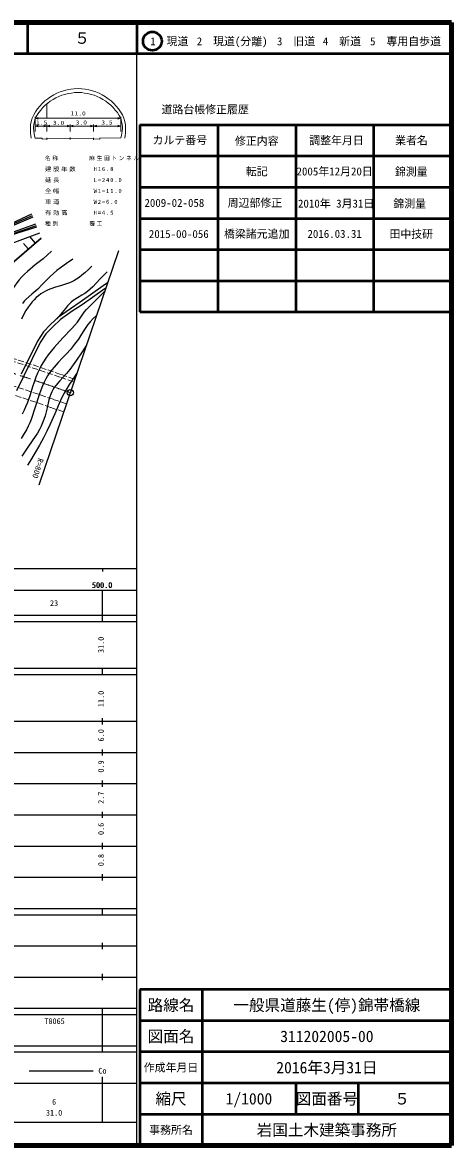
# Model space of a CAD drawing. Units: millimetres, scale not verified. Extents: x 40000 to 680000, y 20000 to 380000.
# Drawn here: x 542346 to 680000, y 20000 to 380000 of the extents above; entities that cross this region are included whole.
import ezdxf
from ezdxf.enums import TextEntityAlignment as Align

# ---------------------------------------------------------------- set-up
doc = ezdxf.new("R2010")
doc.units = ezdxf.units.MM
doc.header["$LTSCALE"] = 1000
doc.linetypes.add('CHAIN', pattern=[18.5, 12, -1.5, 3.5, -1.5])
doc.linetypes.add('USER1', pattern=[2.5, 1.875, -0.625])
for name, color, linetype, lineweight in [('M-BGD', 7, 'Continuous', 25), ('M-BMK', 2, 'CHAIN', 13), ('M-STR', 1, 'USER1', 13), ('M-STR-HTXT', 7, 'Continuous', 13), ('M-TTL', 2, 'Continuous', 140), ('M-TTL-BAND', 7, 'Continuous', 25), ('M-TTL-FRAM', 2, 'Continuous', 50), ('M-TTL-LINE', 7, 'Continuous', 50)]:
    doc.layers.add(name, color=color, linetype=linetype, lineweight=lineweight)
doc.layers.add('M-TTL-TXT', color=7, linetype='Continuous')
doc.styles.add('ＭＳ ゴシック', font='')
doc.styles.get('ＭＳ ゴシック').set_extended_font_data('MS Gothic')

# ---------------------------------------------------------------- blocks, each defined once
blk = doc.blocks.new('BUHIN53')
at = {"color": 7, "linetype": 'Continuous', "lineweight": 25}
for radius in [995, 30]:
    blk.add_circle((0, 0), radius, dxfattribs=at)
blk = doc.blocks.new('BUHIN116')
at = {"color": 7, "linetype": 'Continuous', "lineweight": 13}
blk.add_lwpolyline([(-162, 1028), (0, 0), (-681, 786)], dxfattribs=at)
blk = doc.blocks.new('BUHIN117')
at = {"color": 7, "linetype": 'Continuous', "lineweight": 13}
blk.add_lwpolyline([(162, -1028), (0, 0), (681, -786)], dxfattribs=at)

msp = doc.modelspace()

# ---------------------------------------------------------------- linework, layer by layer
at = {"layer": 'M-BGD'}
for p, q in [((537304, 314942), (545409, 318674)), ((537453, 314555), (545621, 318120)), ((537603, 314167), (545800, 317653)), ((538281, 312413), (546654, 315425)), ((538410, 312080), (546838, 314944)), ((538529, 311771), (546998, 314525)), ((547778, 312491), (530575, 306059)), ((534052, 298577), (548391, 310890)), ((548391, 310890), (534052, 298577)), ((546506, 309271), (544722, 311348)), ((544241, 307327), (542715, 309104)), ((573147, 306816), (547619, 231669)), ((568258, 295550), (560900, 290313)), ((569663, 296560), (568258, 295550)), ((568838, 294735), (561480, 289498)), ((569109, 294930), (568838, 294735)), ((557772, 288235), (553940, 285544)), ((560900, 290313), (557772, 288235)), ((561454, 289480), (558336, 287410)), ((553940, 285544), (551346, 283165)), ((554568, 284763), (552044, 282448)), ((558336, 287410), (554568, 284763)), ((549099, 280845), (547209, 277856)), ((551346, 283165), (549099, 280845)), ((552044, 282448), (549889, 280224)), ((547209, 277856), (541896, 267212)), ((548081, 277364), (542794, 266773)), ((549889, 280224), (548081, 277364)), ((542794, 266773), (540423, 261927))]:
    msp.add_line(p, q, dxfattribs=at)
for points in [[(551640, 306648), (550322, 305438), (548965, 304272), (546443, 302265), (543957, 300208), (543042, 299361), (542169, 298469), (541334, 297526), (540543, 296541), (539756, 295464), (539013, 294342), (538278, 293122), (537598, 291873), (536792, 290242), (536036, 288576), (535516, 287373), (535000, 286158)], [(558496, 304140), (556502, 302783), (554549, 301380), (553382, 300473), (552256, 299521), (551164, 298500), (550106, 297428), (548706, 295972), (547262, 294559), (545360, 292947), (543508, 291298), (542899, 290618), (542328, 289890)], [(564622, 301900), (563497, 300782), (562322, 299699), (561423, 298949), (560489, 298249), (559655, 297694), (558792, 297193), (557972, 296786), (557128, 296434), (555845, 295991), (554528, 295600), (552964, 295149), (551412, 294640), (550557, 294299), (549717, 293899), (548951, 293464), (548205, 292971), (547470, 292412), (546764, 291799), (546078, 291127), (545437, 290416), (544785, 289594), (544172, 288724), (543481, 287624), (542834, 286481), (542005, 284879)], [(569500, 300115), (567216, 297669), (564880, 295256), (564055, 294497), (563184, 293778), (562331, 293164), (561441, 292597), (560025, 291747), (558644, 290847), (558015, 290365), (557426, 289838), (556751, 289121), (556117, 288359), (555074, 287056), (553986, 285792), (553439, 285185), (552882, 284575)], [(559955, 283969), (561054, 285552), (562198, 287094), (562943, 288004), (563740, 288882), (566145, 291184), (568505, 293527), (568604, 293637), (568710, 293754)], [(566113, 286111), (565071, 285086), (564069, 284016), (563362, 283156), (562696, 282249), (561831, 280941), (561007, 279586), (560691, 279048), (560371, 278501)], [(559956, 283968), (559098, 282893), (558193, 281855), (555325, 278868), (552485, 275824), (551515, 274662), (550593, 273465), (549801, 272337), (549059, 271176), (548396, 270037), (547779, 268858), (547177, 267570), (546628, 266256), (546059, 264712), (545546, 263148), (544777, 260659), (543952, 258190), (543478, 256975), (542945, 255775), (542255, 254391)], [(560372, 278501), (559081, 276825), (557742, 275186), (556495, 273801), (555194, 272446), (553814, 271015), (552485, 269551), (551733, 268639), (551031, 267692), (550423, 266762), (549865, 265799), (549291, 264680), (548765, 263520), (548198, 262107), (547682, 260659), (546451, 256677), (545175, 252755), (544726, 251641), (544221, 250551), (543611, 249399), (542945, 248273), (541913, 246683)], [(562879, 276591), (561322, 274142), (559719, 271732), (558655, 270240), (557543, 268783), (556496, 267507), (555388, 266253), (554202, 264971), (553064, 263654), (552552, 262971), (552089, 262253), (551725, 261572), (551415, 260865), (551098, 259964), (550832, 259025), (550261, 256456), (549628, 253885), (549259, 252768), (548832, 251665), (548339, 250561), (547788, 249475), (547140, 248341), (546439, 247237), (544264, 244144), (542139, 241017)], [(559828, 267611), (558482, 265667), (557188, 263695), (556433, 262438), (555725, 261145), (554922, 259517), (554168, 257851), (552738, 254521), (551253, 251216), (550192, 249020), (549079, 246852), (547778, 244478), (546418, 242123), (545211, 240095), (543991, 238073)]]:
    msp.add_lwpolyline(points, dxfattribs=at)
at = {"layer": 'M-BMK'}
msp.add_arc((291253, -492997), 800000, 70.54585, 77.63579, dxfattribs=at)
at = {"layer": 'M-STR'}
for points in [[(531253, 273981), (536003, 272453), (540758, 270909), (545495, 269341), (550230, 267737), (554542, 266255), (558860, 264760)], [(531511, 274819), (536264, 273301), (541022, 271765), (545760, 270202), (550495, 268601), (554824, 267113), (559150, 265614)], [(529043, 266806), (533800, 265302), (538561, 263779), (543301, 262223), (548036, 260623), (552253, 259172), (556465, 257710)], [(528254, 264240), (533009, 262731), (537767, 261201), (542505, 259641), (547241, 258039), (551420, 256601), (555596, 255153)]]:
    msp.add_lwpolyline(points, dxfattribs=at)
at = {"layer": 'M-STR-HTXT'}
for p, q in [((550169, 349284), (550169, 353903)), ((546419, 345034), (546419, 349784)), ((546419, 349284), (573919, 349284)), ((573919, 349784), (573919, 345034)), ((546419, 346784), (550169, 346784)), ((550169, 347284), (550169, 345034)), ((550169, 346784), (557669, 346784)), ((557669, 347284), (557669, 345034)), ((557669, 346784), (565169, 346784)), ((565169, 347284), (565169, 345034)), ((565169, 346784), (573919, 346784)), ((548669, 342880), (546419, 342925)), ((548669, 342630), (548669, 342880)), ((550169, 342653), (548669, 342630)), ((550169, 342978), (550169, 342353)), ((550169, 342653), (557669, 342765)), ((557669, 343090), (557669, 342465)), ((557669, 342765), (565169, 342653)), ((565169, 342978), (565169, 342353)), ((565169, 342653), (567169, 342623)), ((567169, 342873), (573919, 343008)), ((567169, 342623), (567169, 342873))]:
    msp.add_line(p, q, dxfattribs=at)
for points in [[(545419, 349284), (545161, 348228), (544962, 347159), (544893, 346428), (544884, 345684), (544952, 344617), (545081, 343546), (545125, 343236), (545169, 342925)], [(546419, 349284), (546166, 348296), (545974, 347305), (545912, 346666), (545909, 346016), (545978, 345196), (546109, 344374), (546256, 343650), (546419, 342925)], [(573919, 349284), (574170, 348306), (574363, 347315), (574425, 346676), (574427, 346034), (574355, 345223), (574223, 344409), (574079, 343714), (573919, 343008)], [(574919, 349284), (575177, 348228), (575375, 347159), (575444, 346428), (575454, 345684), (575385, 344617), (575256, 343546), (575213, 343236), (575169, 342925)]]:
    msp.add_lwpolyline(points, dxfattribs=at)
for centre, radius, start, end in [((560169, 342584), 16201, 24.43145, 155.56854), ((560169, 341951), 15583, 28.07249, 151.92752)]:
    msp.add_arc(centre, radius, start, end, dxfattribs=at)
at = {"layer": 'M-TTL'}
for p, q in [((680000, 380000), (40000, 380000)), ((680000, 20000), (680000, 380000)), ((40000, 20000), (680000, 20000))]:
    msp.add_line(p, q, dxfattribs=at)
at = {"layer": 'M-TTL-BAND'}
for p, q in [((579000, 20000), (579000, 370000)), ((40000, 205000), (579000, 205000)), ((568000, 205000), (568000, 204000)), ((68000, 198000), (579000, 198000)), ((568000, 188000), (568000, 198000)), ((40000, 190000), (579000, 190000)), ((40000, 188000), (579000, 188000)), ((40000, 173000), (579000, 173000)), ((568000, 171000), (568000, 173000)), ((40000, 171000), (579000, 171000)), ((40000, 156000), (579000, 156000)), ((568000, 155000), (568000, 157000)), ((46000, 146000), (579000, 146000)), ((568000, 145000), (568000, 147000)), ((568000, 135000), (568000, 137000)), ((52000, 136000), (579000, 136000)), ((46000, 126000), (579000, 126000)), ((568000, 125000), (568000, 127000)), ((52000, 116000), (579000, 116000)), ((568000, 115000), (568000, 117000)), ((46000, 106000), (579000, 106000)), ((568000, 105000), (568000, 107000)), ((40000, 96000), (579000, 96000)), ((40000, 94000), (579000, 94000)), ((568000, 94000), (568000, 96000)), ((49000, 84000), (579000, 84000)), ((568000, 83000), (568000, 85000)), ((40000, 74000), (579000, 74000)), ((568000, 73000), (568000, 75000)), ((40000, 64000), (579000, 64000)), ((40000, 62000), (579000, 62000)), ((568000, 62000), (568000, 64000)), ((568000, 52000), (568000, 62000)), ((40000, 52000), (579000, 52000)), ((568000, 50000), (568000, 52000)), ((40000, 50000), (579000, 50000)), ((544500, 44000), (565000, 44000)), ((40000, 40000), (579000, 40000)), ((568000, 27500), (568000, 42000)), ((68000, 27500), (579000, 27500))]:
    msp.add_line(p, q, dxfattribs=at)
at = {"layer": 'M-TTL-FRAM'}
for p, q in [((580000, 347197), (580000, 287197)), ((580000, 347197), (680000, 347197)), ((580000, 287197), (680000, 287197)), ((680000, 70000), (580000, 70000)), ((580000, 70000), (580000, 20000))]:
    msp.add_line(p, q, dxfattribs=at)
at = {"layer": 'M-TTL-LINE'}
for p, q in [((543997, 380000), (543997, 370000)), ((579000, 380000), (579000, 370000)), ((40000, 370000), (680000, 370000)), ((605000, 347197), (605000, 287197)), ((630000, 347197), (630000, 287197)), ((655000, 347197), (655000, 287197)), ((580000, 337197), (680000, 337197)), ((580000, 327197), (680000, 327197)), ((580000, 317197), (680000, 317197)), ((580000, 307197), (680000, 307197)), ((580000, 297197), (680000, 297197)), ((600000, 70000), (600000, 20000)), ((680000, 60000), (580000, 60000)), ((680000, 50000), (580000, 50000)), ((680000, 40000), (580000, 40000)), ((630000, 40000), (630000, 30000)), ((650000, 40000), (650000, 30000)), ((680000, 30000), (580000, 30000))]:
    msp.add_line(p, q, dxfattribs=at)
msp.add_circle((584021, 374011), 3000, dxfattribs=at)

# ---------------------------------------------------------------- block references
at = {"layer": 'M-BGD', "rotation": 245.00001}
msp.add_blockref('BUHIN53', (557695, 261329), dxfattribs=at)
at = {"layer": 'M-STR-HTXT', "rotation": 245.00001}
for name, p in [('BUHIN116', (546419, 349284)), ('BUHIN117', (573919, 349284)), ('BUHIN116', (546419, 346784)), ('BUHIN117', (550169, 346784)), ('BUHIN116', (550169, 346784)), ('BUHIN117', (557669, 346784)), ('BUHIN116', (557669, 346784)), ('BUHIN117', (565169, 346784)), ('BUHIN116', (565169, 346784)), ('BUHIN117', (573919, 346784))]:
    msp.add_blockref(name, p, dxfattribs=at)

# ---------------------------------------------------------------- texts
at = {"layer": 'M-BGD', "style": 'ＭＳ ゴシック', "width": 1.05}
msp.add_text('R=800', height=1833, rotation=252.7, dxfattribs=at).set_placement((546911, 240654), align=Align.BOTTOM_LEFT)
at = {"layer": 'M-STR-HTXT', "style": 'ＭＳ ゴシック', "width": 1.35}
for s, p in [('11.0', (557816, 349784)), ('1.5', (546691, 346884)), ('3.0', (552116, 346784)), ('3.0', (559416, 346884)), ('3.5', (567641, 346884))]:
    msp.add_text(s, height=1320, dxfattribs=at).set_placement(p, align=Align.BOTTOM_LEFT)
at = {"layer": 'M-STR-HTXT', "char_height": 1320, "attachment_point": 7, "style": 'ＭＳ ゴシック'}
for s, insert in [('\\T1.28;名称\u3000\u3000\u3000\u3000麻生田トンネル', (549572, 335705)), ('\\T1.28;\\W1.1;建設年数\u3000\u3000H16.8', (549572, 332205)), ('\\T1.28;\\W1.1;延長\u3000\u3000\u3000\u3000L=240.0', (549572, 328705)), ('\\T1.28;\\W1.1;全幅\u3000\u3000\u3000\u3000W1=11.0', (549572, 325205)), ('\\T1.28;\\W1.1;車道\u3000\u3000\u3000\u3000W2=6.0', (549572, 321705)), ('\\T1.28;\\W1.1;有効高\u3000\u3000\u3000H=4.5', (549572, 318205)), ('\\T1.28;種別\u3000\u3000\u3000\u3000覆工', (549572, 314705))]:
    msp.add_mtext(s, dxfattribs=dict(at, insert=insert))
at = {"layer": 'M-TTL-BAND', "style": 'ＭＳ ゴシック'}
for s, p in [('500.0', (567844, 198195)), ('500.0', (568000, 198195)), ('23', (552500, 192405)), ('Co', (568000, 42500)), ('6', (552500, 32523)), ('31.0', (552500, 29033))]:
    msp.add_text(s, height=1833, dxfattribs=at).set_placement(p, align=Align.BOTTOM_CENTER)
for s, p in [('31.0', (569000, 180500)), ('11.0', (569000, 163174)), ('6.0', (569000, 151500)), ('0.9', (569000, 141500)), ('2.7', (569000, 131500)), ('0.6', (569000, 121500)), ('0.8', (569000, 111500))]:
    msp.add_text(s, height=1833, rotation=90, dxfattribs=at).set_placement(p, align=Align.BOTTOM_CENTER)
msp.add_text('T8065', height=1833, dxfattribs=at).set_placement((549375, 58405), align=Align.BOTTOM_LEFT)
at = {"layer": 'M-TTL-TXT', "style": 'ＭＳ ゴシック'}
for s, height, p in [('５', 3666, (561497, 375000)), ('1\u3000現道', 2566, (589448, 373958)), ('2\u3000現道(分離)', 2566, (609619, 373958)), ('3\u3000旧道', 2566, (630121, 373958)), ('4\u3000新道', 2566, (644824, 373958)), ('5\u3000専用自歩道', 2566, (665228, 373958)), ('道路台帳修正履歴', 2566, (600968, 352113)), ('カルテ番号', 2566, (592839, 342277)), ('修正内容', 2566, (617509, 342023)), ('調整年月日', 2566, (643089, 342197)), ('業者名', 2566, (667134, 342197)), ('転記', 2566, (617500, 332245)), ('2005年12月20日', 2566, (642500, 332245)), ('錦測量', 2566, (667077, 332189)), ('2009-02-058', 2566, (591083, 322168)), ('周辺部修正', 2566, (616915, 322168)), ('2010年 3月31日', 2566, (642971, 321944)), ('錦測量', 2566, (666556, 321944)), ('2015-00-056', 2566, (592500, 312189)), ('橋梁諸元追加', 2566, (617500, 312245)), ('2016.03.31', 2566, (642500, 312245)), ('田中技研', 2566, (667077, 312189)), ('路線名', 3666, (590000, 65000)), ('路線名', 3666, (590000, 65000)), ('一般県道藤生(停)錦帯橋線', 3666, (640000, 65000)), ('図面名', 3666, (590000, 55000)), ('図面名', 3666, (590000, 55000)), ('311202005-00', 3666, (640000, 55000)), ('2016年3月31日', 3666, (640000, 45000)), ('作成年月日', 2566, (590000, 45000)), ('作成年月日', 2566, (590000, 45000)), ('縮尺', 3666, (590000, 35000)), ('縮尺', 3666, (590000, 35000)), ('1/1000', 3666, (615000, 35000)), ('図面番号', 3666, (640000, 35000)), ('図面番号', 3666, (640000, 35000)), ('５', 3666, (664125, 35000)), ('事務所名', 2566, (590000, 25000)), ('事務所名', 2566, (590000, 25000)), ('岩国土木建築事務所', 3666, (640000, 25000))]:
    msp.add_text(s, height=height, dxfattribs=at).set_placement(p, align=Align.MIDDLE_CENTER)

doc.saveas('drawing.dxf')
